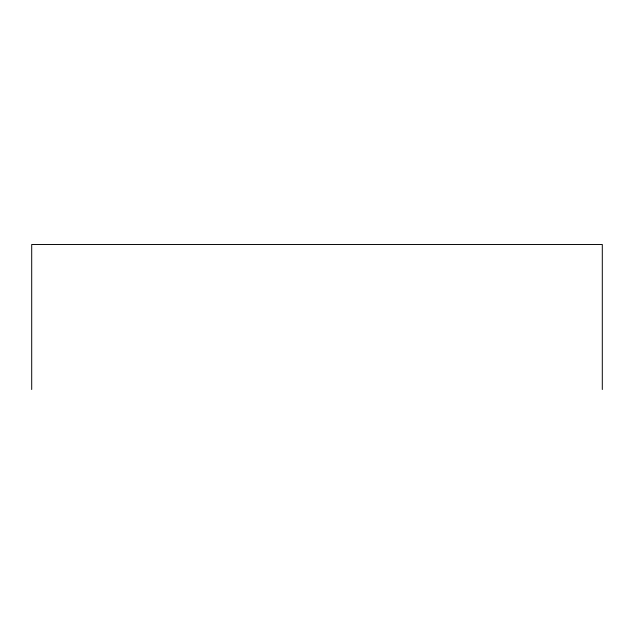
<?xml version="1.0" encoding="UTF-8"?>
<svg xmlns="http://www.w3.org/2000/svg" width="634" height="634" viewBox="0 0 634 634"><rect width="100%" height="100%" fill="white"/><g stroke="black" fill="none" stroke-linecap="round" stroke-linejoin="round"><path stroke-width="0.95" d="M602.3 389.514L602.3 244.486L31.7 244.486L31.7 389.514"/></g></svg>
